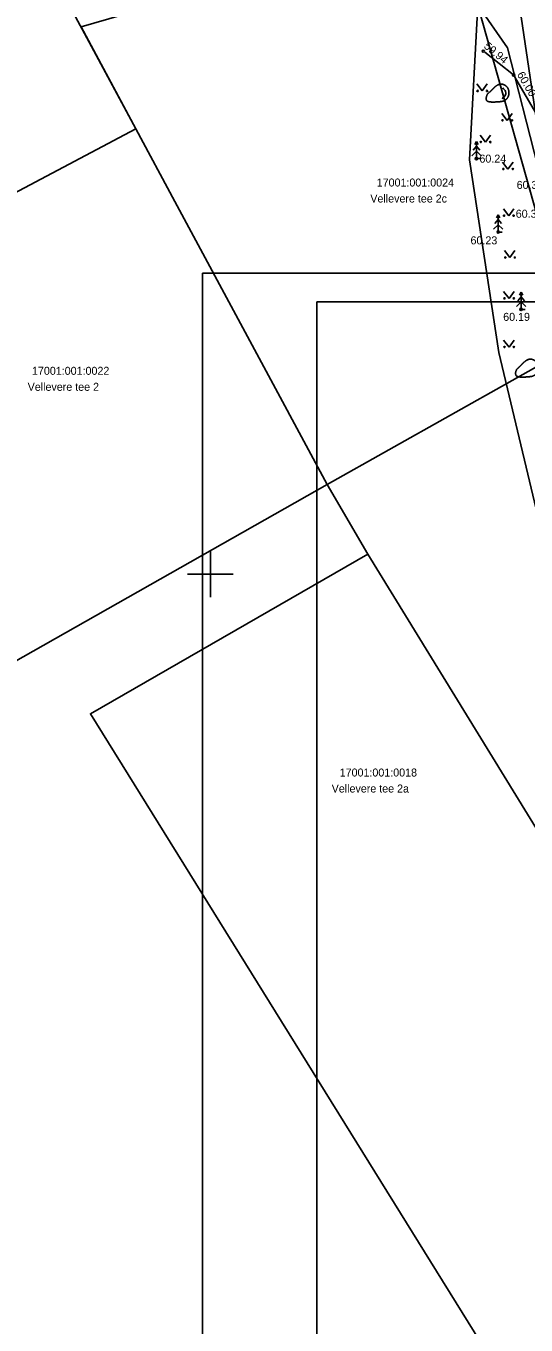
# Model space of a CAD drawing. Extents: x 640470 to 641709, y 6457253 to 6458140.
# Drawn here: x 641483.9 to 641527.6, y 6457534.3 to 6457648 of the extents above; entities that cross this region are included whole.
import ezdxf

# ---------------------------------------------------------------- set-up
doc = ezdxf.new("R2010")
doc.units = 0
for name, color, linetype in [('HALJASTUS', 7, 'Continuous'), ('KORGUS', 7, 'Continuous'), ('MOOTPIIR', 7, 'Continuous'), ('MPKAABEL', 7, 'Continuous'), ('MPOHULIIN', 7, 'Continuous'), ('PIIR', 7, 'Continuous'), ('PUU', 7, 'Continuous'), ('RELJEEF', 7, 'Continuous'), ('TEE', 7, 'Continuous'), ('VORK', 7, 'Continuous'), ('VORMISTUS', 7, 'Continuous')]:
    doc.layers.add(name, color=color, linetype=linetype)

msp = doc.modelspace()

# ---------------------------------------------------------------- linework, layer by layer
at = {"layer": 'HALJASTUS'}
for p, q in [((641523.32, 6457642.88), (641523.78, 6457642.27)), ((641523.78, 6457642.27), (641524.23, 6457642.88)), ((641525.5, 6457640.31), (641525.96, 6457639.7)), ((641525.96, 6457639.7), (641526.41, 6457640.31)), ((641523.6, 6457638.41), (641524.06, 6457637.8)), ((641524.06, 6457637.8), (641524.51, 6457638.41)), ((641525.57, 6457636.05), (641526.03, 6457635.44)), ((641526.03, 6457635.44), (641526.48, 6457636.05)), ((641525.64, 6457631.96), (641526.1, 6457631.36)), ((641526.1, 6457631.36), (641526.55, 6457631.96)), ((641525.74, 6457628.3), (641526.21, 6457627.7)), ((641526.21, 6457627.7), (641526.65, 6457628.3)), ((641525.66, 6457624.72), (641526.13, 6457624.12)), ((641526.13, 6457624.12), (641526.57, 6457624.72)), ((641525.66, 6457620.48), (641526.13, 6457619.87)), ((641526.13, 6457619.87), (641526.57, 6457620.48))]:
    msp.add_line(p, q, dxfattribs=at)
for centre in [(641523.38, 6457642.27), (641524.21, 6457642.27), (641525.56, 6457639.7), (641526.39, 6457639.7), (641523.66, 6457637.8), (641524.49, 6457637.8), (641525.63, 6457635.44), (641526.46, 6457635.44), (641525.7, 6457631.36), (641526.53, 6457631.36), (641525.81, 6457627.7), (641526.64, 6457627.7), (641525.73, 6457624.12), (641526.55, 6457624.12), (641525.73, 6457619.87), (641526.55, 6457619.87)]:
    msp.add_circle(centre, 0.055, dxfattribs=at)
at = {"layer": 'KORGUS'}
for centre in [(641523.87, 6457645.75), (641526.53, 6457643.67), (641523.28, 6457636.35), (641525.18, 6457629.92), (641527.19, 6457623.16)]:
    msp.add_circle(centre, 0.1, dxfattribs=at)
at = {"layer": 'MOOTPIIR'}
msp.add_lwpolyline([(641523.4, 6457649.77), (641522.68, 6457636.24), (641525.24, 6457619.39), (641529.55, 6457601.29), (641538.62, 6457590.04), (641545.29, 6457575.45), (641560.74, 6457549.66), (641577.37, 6457517.14), (641583.95, 6457507.2), (641589.62, 6457516.16), (641595.48, 6457529.96), (641599.6, 6457540.2), (641604.82, 6457553.21), (641604.35, 6457555.65), (641603.61, 6457555.78), (641595.94, 6457556.72), (641592.28, 6457558.07), (641577.63, 6457563.86), (641565.69, 6457591.35), (641552.28, 6457634.27), (641547.08, 6457660.88)], dxfattribs=at)
at = {"layer": 'MPKAABEL'}
msp.add_lwpolyline([(641529.28, 6457634.6), (641528.65, 6457635.65), (641525.99, 6457646.05), (641523.4, 6457649.77)], dxfattribs=at)
at = {"layer": 'MPOHULIIN'}
msp.add_lwpolyline([(641513.49, 6457742.54), (641521.04, 6457690.23), (641529.28, 6457634.6), (641551.05, 6457581.23), (641578.05, 6457520.7), (641577.37, 6457517.14)], dxfattribs=at)
at = {"layer": 'PIIR'}
for points in [[(641488.68, 6457647.89), (641493.47, 6457638.95), (641496.88, 6457632.61), (641510.21, 6457607.84), (641531.8, 6457619.98), (641521.28, 6457657.34)], [(641513.77, 6457601.74), (641489.49, 6457587.79), (641527.96, 6457525.89), (641535.37, 6457566.61)]]:
    msp.add_lwpolyline(points, close=True, dxfattribs=at)
for points in [[(641548.28, 6457651.52), (641555.7, 6457623.17), (641568.76, 6457618.51), (641580.91, 6457632.25), (641583.98, 6457646.94), (641592.76, 6457643.38), (641586.57, 6457629.14), (641575.33, 6457616.18), (641559.28, 6457598.14), (641567.75, 6457580.4), (641577.63, 6457563.86), (641595.03, 6457560.84), (641582.31, 6457504.46), (641577.86, 6457512.23), (641556.28, 6457533.91), (641554.85, 6457538.27), (641535.37, 6457566.61), (641513.77, 6457601.74), (641510.21, 6457607.84), (641531.8, 6457619.98), (641521.28, 6457657.34)], [(641453.44, 6457647.8), (641484.11, 6457656.35), (641493.47, 6457638.95), (641458.3, 6457620.34)], [(641458.3, 6457620.34), (641493.47, 6457638.95), (641496.88, 6457632.61), (641510.21, 6457607.84), (641474.41, 6457587.59)]]:
    msp.add_lwpolyline(points, dxfattribs=at)
at = {"layer": 'PUU'}
for p, q in [((641523.28, 6457637.45), (641522.98, 6457637.1)), ((641523.28, 6457637.85), (641523.13, 6457637.6)), ((641523.43, 6457637.6), (641523.28, 6457637.85)), ((641523.28, 6457637.85), (641523.28, 6457636.35)), ((641523.58, 6457637.1), (641523.28, 6457637.45)), ((641523.28, 6457637), (641522.88, 6457636.6)), ((641523.68, 6457636.6), (641523.28, 6457637)), ((641523.64, 6457636.35), (641523.28, 6457636.35)), ((641525.18, 6457630.57), (641524.78, 6457630.17)), ((641525.18, 6457631.02), (641524.88, 6457630.67)), ((641525.18, 6457631.42), (641525.03, 6457631.17)), ((641525.33, 6457631.17), (641525.18, 6457631.42)), ((641525.18, 6457631.42), (641525.18, 6457629.92)), ((641525.48, 6457630.67), (641525.18, 6457631.02)), ((641525.58, 6457630.17), (641525.18, 6457630.57)), ((641525.54, 6457629.92), (641525.18, 6457629.92)), ((641527.19, 6457623.81), (641526.79, 6457623.41)), ((641527.19, 6457624.26), (641526.89, 6457623.91)), ((641527.19, 6457624.66), (641527.04, 6457624.41)), ((641527.34, 6457624.41), (641527.19, 6457624.66)), ((641527.19, 6457624.66), (641527.19, 6457623.16)), ((641527.49, 6457623.91), (641527.19, 6457624.26)), ((641527.59, 6457623.41), (641527.19, 6457623.81)), ((641527.55, 6457623.16), (641527.19, 6457623.16))]:
    msp.add_line(p, q, dxfattribs=at)
at = {"layer": 'RELJEEF'}
msp.add_lwpolyline([(641525.52, 6457641.57), (641525.57, 6457641.62), (641525.63, 6457641.69), (641525.7, 6457641.76), (641525.77, 6457641.84), (641525.83, 6457641.92), (641525.85, 6457642.02), (641525.85, 6457642.12), (641525.83, 6457642.21), (641525.79, 6457642.3), (641525.73, 6457642.38), (641525.66, 6457642.46), (641525.59, 6457642.53)], dxfattribs=at)
for points in [[(641524.14, 6457641.7), (641524.14, 6457641.7), (641524.14, 6457641.44), (641524.34, 6457641.32), (641524.59, 6457641.3), (641524.84, 6457641.3), (641525.09, 6457641.31), (641525.34, 6457641.33), (641525.58, 6457641.36), (641525.81, 6457641.46), (641525.99, 6457641.64), (641526.1, 6457641.86), (641526.13, 6457642.11), (641526.1, 6457642.36), (641526, 6457642.58), (641525.82, 6457642.75), (641525.59, 6457642.86), (641525.34, 6457642.88), (641525.11, 6457642.78), (641524.91, 6457642.64), (641524.73, 6457642.46), (641524.56, 6457642.28), (641524.37, 6457642.12), (641524.19, 6457641.95), (641524.14, 6457641.7)], [(641526.71, 6457617.64), (641526.71, 6457617.64), (641526.71, 6457617.38), (641526.91, 6457617.26), (641527.16, 6457617.24), (641527.41, 6457617.24), (641527.66, 6457617.25), (641527.91, 6457617.27), (641528.15, 6457617.3), (641528.38, 6457617.4), (641528.55, 6457617.58), (641528.67, 6457617.8), (641528.7, 6457618.05), (641528.67, 6457618.3), (641528.57, 6457618.52), (641528.39, 6457618.69), (641528.16, 6457618.8), (641527.91, 6457618.82), (641527.68, 6457618.72), (641527.48, 6457618.58), (641527.3, 6457618.4), (641527.13, 6457618.22), (641526.94, 6457618.05), (641526.76, 6457617.89), (641526.71, 6457617.64)]]:
    msp.add_open_spline(points, degree=2, dxfattribs=at)
at = {"layer": 'TEE'}
msp.add_lwpolyline([(641524, 6457645.65), (641526.53, 6457643.67), (641531.17, 6457635.74), (641534.77, 6457618.95), (641534.07, 6457612.11), (641534.77, 6457602.84), (641536.83, 6457595.45), (641544.17, 6457581.38)], dxfattribs=at)
at = {"layer": 'VORK'}
for p, q in [((641500, 6457602), (641500, 6457598)), ((641498, 6457600), (641502, 6457600))]:
    msp.add_line(p, q, dxfattribs=at)
at = {"layer": 'VORMISTUS'}
for p, q in [((641499.3, 6457626.32), (641709.3, 6457626.32)), ((641499.3, 6457626.32), (641499.3, 6457477.82)), ((641509.3, 6457623.82), (641509.3, 6457480.32)), ((641509.3, 6457623.82), (641706.8, 6457623.82))]:
    msp.add_line(p, q, dxfattribs=at)

# ---------------------------------------------------------------- texts
at = {"layer": 'KORGUS'}
for s, rotation, p in [(' 59.94', 320.3567, (641523.67, 6457646.25)), (' 60.00', 300.2723, (641526.67, 6457643.94))]:
    msp.add_text(s, height=0.7, rotation=rotation, dxfattribs=at).set_placement(p)
for s, p in [(' 60.24', (641523.28, 6457636)), ('60.38', (641526.8, 6457633.7)), ('60.36', (641526.72, 6457631.18)), (' 60.23', (641522.5, 6457628.85)), (' 60.19', (641525.36, 6457622.16))]:
    msp.add_text(s, height=0.7, dxfattribs=at).set_placement(p)
at = {"layer": 'PIIR'}
for s, p in [('17001:001:0024', (641514.55, 6457633.91)), ('Vellevere tee 2c', (641513.99, 6457632.51)), ('17001:001:0022', (641484.38, 6457617.44)), ('Vellevere tee 2', (641484, 6457616.04)), ('17001:001:0018', (641511.31, 6457582.3)), ('Vellevere tee 2a', (641510.61, 6457580.9))]:
    msp.add_text(s, height=0.7, dxfattribs=at).set_placement(p)

doc.saveas('drawing.dxf')
